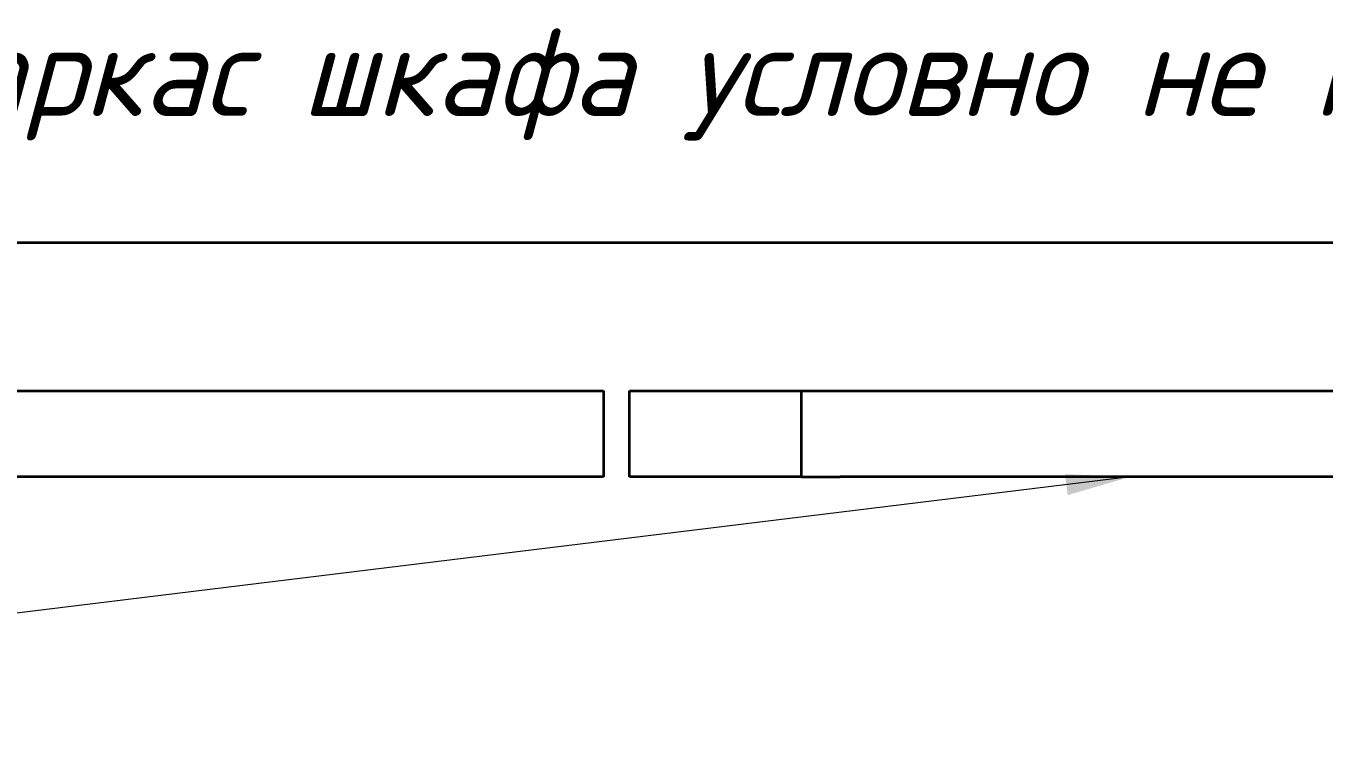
# Model space of a CAD drawing. Header units: millimetres. Extents: x 184 to 2238, y 135 to 1711.
# Drawn here: x 1717.8 to 2019.9, y 1543.5 to 1711.5 of the extents above; entities that cross this region are included whole.
import ezdxf

# ---------------------------------------------------------------- set-up
doc = ezdxf.new("R2010")
doc.units = ezdxf.units.MM
doc.header["$LTSCALE"] = 6
doc.layers.add('Видимый контур (ГОСТ)', color=7, linetype='Continuous', lineweight=35)
doc.layers.add('Обозначение (ГОСТ)', color=7, linetype='Continuous', lineweight=18)
doc.styles.add('Обычный текст (ГОСТ)', font='GOST_Common Italic.ttf')
doc.dimstyles.new('Диаметр (ГОСТ)$7', dxfattribs={"dimscale": 6, "dimtxt": 3.5, "dimasz": 2.5, "dimexe": 1, "dimexo": 0, "dimgap": 0.5, "dimtad": 1, "dimrnd": 1e-08, "dimtxsty": 'Обычный текст (ГОСТ)', "dimblk": 'Filled-1', "dimcen": 0.09, "dimdle": 15, "dimclrd": 256, "dimclre": 256, "dimclrt": 256, "dimazin": 2, "dimtfac": 0.714286, "dimtdec": 3, "dimtmove": 0, "dimatfit": 3, "dimfxl": 1, "dimtolj": 1, "dimlwd": -1, "dimlwe": 25, "dimarcsym": 0})

# ---------------------------------------------------------------- blocks, each defined once
blk = doc.blocks.new('Filled-1')
at = {"color": 0}
for p, q in [((0, 0), (-1, 0.143)), ((-1, 0.143), (-1, -0.143)), ((-1, 0), (0, 0)), ((-1, -0.143), (0, 0))]:
    blk.add_line(p, q, dxfattribs=at)
at = {"color": 0, "flags": 128}
blk.add_lwpolyline([(-1, -0.143), (0, 0), (-1, 0.143), (-1, -0.143)], dxfattribs=at)
at = {"color": 0}
blk.add_solid([(-1, -0.143), (0, 0), (-1, 0.143), (-1, -0.143)], dxfattribs=at)

msp = doc.modelspace()

# ---------------------------------------------------------------- linework, layer by layer
at = {"layer": 'Видимый контур (ГОСТ)'}
for p, q in [((2213.695, 1660.921), (1511.695, 1660.921)), ((1518.22, 1626.445), (1852.22, 1626.445)), ((1852.22, 1626.445), (1852.22, 1606.445)), ((1858.304, 1626.445), (1893.304, 1626.445)), ((1858.304, 1606.445), (1858.304, 1626.445)), ((1893.304, 1626.445), (1898.304, 1626.445)), ((1898.304, 1606.445), (1898.304, 1626.445)), ((1898.304, 1626.445), (1907.304, 1626.445)), ((1907.304, 1626.445), (2164.304, 1626.445)), ((1852.22, 1606.445), (1518.22, 1606.445)), ((1893.304, 1606.445), (1858.304, 1606.445)), ((1898.304, 1606.445), (1893.304, 1606.445)), ((1898.304, 1606.445), (1907.304, 1606.445)), ((2164.304, 1606.445), (1907.304, 1606.445))]:
    msp.add_line(p, q, dxfattribs=at)

# ---------------------------------------------------------------- texts
at = {"layer": 'Обозначение (ГОСТ)', "insert": (1572.685, 1711.488), "char_height": 21, "width": 583.71609, "attachment_point": 1, "style": 'Обычный текст (ГОСТ)'}
msp.add_mtext('\\fGOST Common|b0|i1;Дверь и каркас шкафа условно не показаны', dxfattribs=at)

# ---------------------------------------------------------------- leaders
at = {"layer": 'Обозначение (ГОСТ)'}
msp.add_leader([(1974.849, 1606.445), (1461.395, 1543.498)], dimstyle='Диаметр (ГОСТ)$7', override={"dimtad": 0}, dxfattribs=at)

doc.saveas('drawing.dxf')
